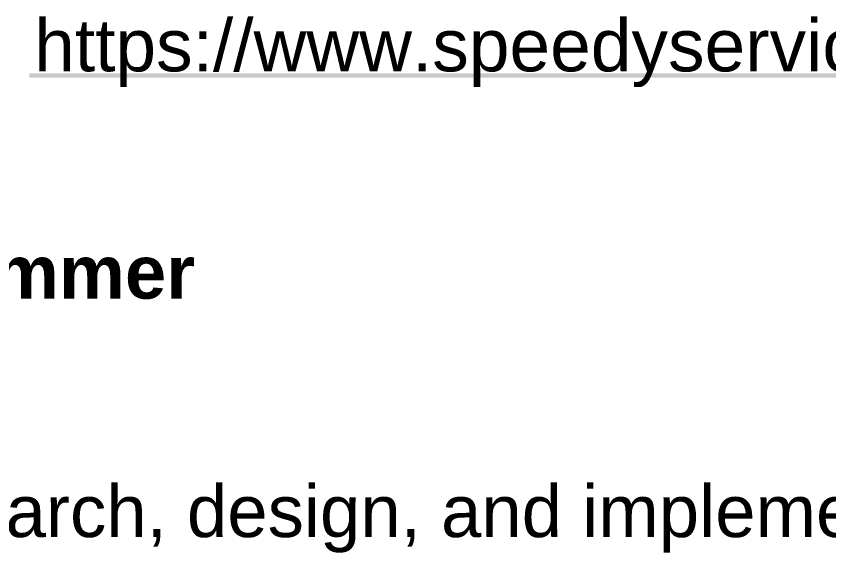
# Paper-space layout 'Layout1' of a CAD drawing. Header units: millimetres. Extents: x 25 to 207, y 70 to 253.
# Drawn here: x 70.59 to 101.77, y 163.81 to 184.4 of the extents above; entities that cross this region are included whole.
import ezdxf

# ---------------------------------------------------------------- set-up
doc = ezdxf.new("R2010")
doc.units = ezdxf.units.MM
doc.header["$MEASUREMENT"] = 0
doc.layers.get('0').update_dxf_attribs({"linetype": 'CONTINUOUS'})
doc.styles.add('Arial$001', font='arial.ttf', dxfattribs={"height": 2.376})
doc.styles.add('Arial$101', font='arialbd.ttf', dxfattribs={"height": 3.024})

psp = doc.layouts.get("Layout1")

# ---------------------------------------------------------------- hatches: boundary and pattern name
at = {"true_color": 0x0563c1}
psp.add_hatch(color=0, dxfattribs=at).paths.add_polyline_path([(71.091, 182.206), (71.091, 182.04), (112.886, 182.04), (112.886, 182.206)])

# ---------------------------------------------------------------- texts
at = {"color": 0, "true_color": 0x0563c1, "style": 'Arial$001'}
psp.add_text('https://www.speedyservices.com/', height=2.00854, dxfattribs=at).set_placement((71.273, 182.282))
at = {"color": 0, "true_color": 0x000007}
for s, height, style, p in [('Senior Programmer ', 2.03982, 'Arial$101', (50.848, 173.558)), ('Research, design, and implement scalable applications for rating analysis. ', 1.99296, 'Arial$001', (63.676, 164.406))]:
    psp.add_text(s, height=height, dxfattribs=dict(at, style=style)).set_placement(p)

doc.saveas('drawing.dxf')
